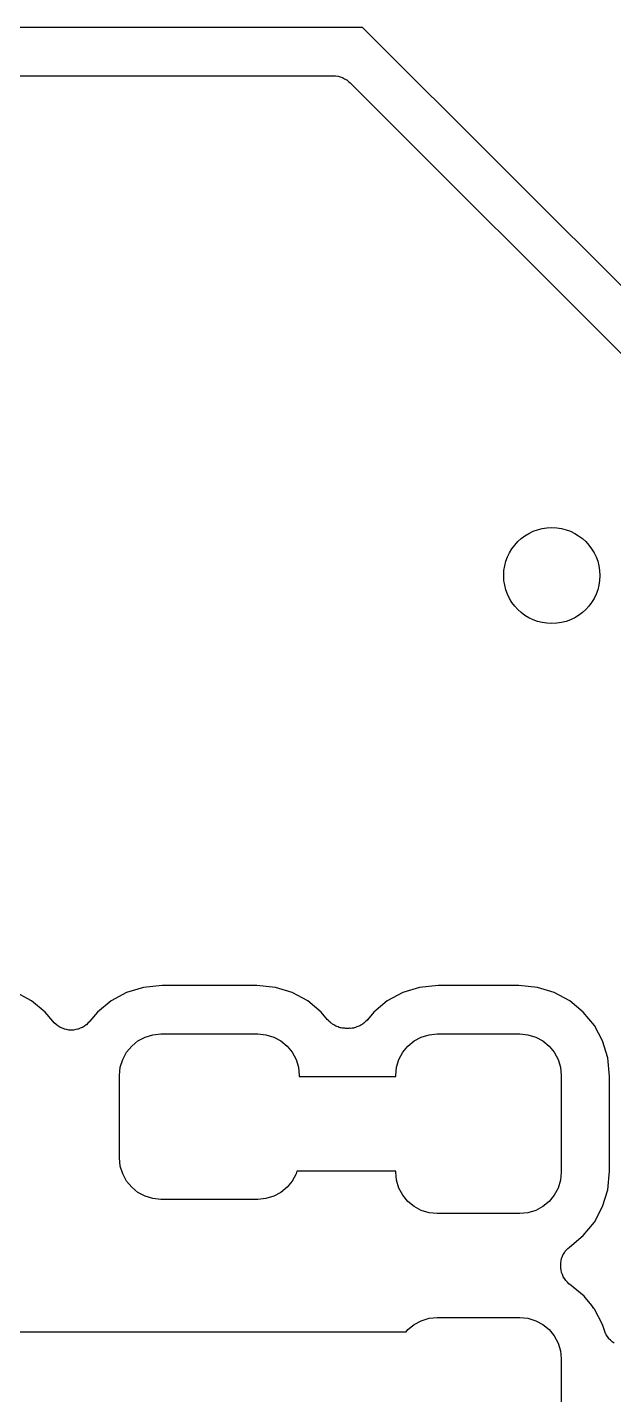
# Model space of a CAD drawing. Extents: x 150.4 to 195, y -135.4 to -96.2.
# Drawn here: x 183.83 to 186.93, y -119.23 to -112 of the extents above; entities that cross this region are included whole.
import ezdxf

# ---------------------------------------------------------------- set-up
doc = ezdxf.new("R2010")
doc.units = 0
doc.header["$MEASUREMENT"] = 0
doc.layers.add('BLACK', color=7, linetype='CONTINUOUS')

msp = doc.modelspace()

# ---------------------------------------------------------------- linework, layer by layer
at = {"layer": 'BLACK', "linetype": 'CONTINUOUS'}
for p, q in [((185.6, -112), (183.3, -112)), ((187.592, -113.992), (185.6, -112)), ((183.306, -112.256), (185.444, -112.256)), ((185.444, -112.256), (185.444, -112.256)), ((185.444, -112.256), (185.444, -112.256)), ((185.444, -112.256), (185.444, -112.256)), ((185.444, -112.256), (185.446, -112.256)), ((185.446, -112.256), (185.457, -112.257)), ((185.457, -112.257), (185.469, -112.258)), ((185.469, -112.258), (185.47, -112.259)), ((185.47, -112.259), (185.47, -112.259)), ((185.47, -112.259), (185.482, -112.262)), ((185.482, -112.262), (185.493, -112.266)), ((185.493, -112.266), (185.493, -112.266)), ((185.493, -112.266), (185.494, -112.266)), ((185.494, -112.266), (185.504, -112.272)), ((185.504, -112.272), (185.515, -112.277)), ((185.515, -112.277), (185.515, -112.278)), ((185.515, -112.278), (185.516, -112.278)), ((185.516, -112.278), (185.525, -112.286)), ((185.525, -112.286), (185.534, -112.293)), ((185.534, -112.293), (187.426, -114.185)), ((184.441, -117.079), (184.352, -117.106)), ((184.54, -117.069), (184.441, -117.079)), ((185.04, -117.069), (184.54, -117.069)), ((185.139, -117.079), (185.04, -117.069)), ((185.228, -117.106), (185.139, -117.079)), ((185.901, -117.079), (185.812, -117.106)), ((186, -117.069), (185.901, -117.079)), ((186.425, -117.069), (186, -117.069)), ((186.524, -117.079), (186.425, -117.069)), ((186.613, -117.106), (186.524, -117.079)), ((183.85, -117.15), (183.768, -117.106)), ((183.921, -117.209), (183.85, -117.15)), ((184.27, -117.15), (184.199, -117.209)), ((184.352, -117.106), (184.27, -117.15)), ((185.31, -117.15), (185.228, -117.106)), ((185.381, -117.209), (185.31, -117.15)), ((185.73, -117.15), (185.659, -117.209)), ((185.812, -117.106), (185.73, -117.15)), ((186.695, -117.15), (186.613, -117.106)), ((186.766, -117.209), (186.695, -117.15)), ((183.962, -117.258), (183.921, -117.209)), ((184.199, -117.209), (184.158, -117.258)), ((185.415, -117.25), (185.381, -117.209)), ((185.659, -117.209), (185.625, -117.25)), ((186.825, -117.28), (186.766, -117.209)), ((183.97, -117.266), (183.962, -117.258)), ((183.979, -117.275), (183.97, -117.266)), ((183.989, -117.282), (183.979, -117.275)), ((183.979, -117.275), (183.979, -117.275)), ((183.979, -117.275), (183.979, -117.275)), ((183.999, -117.289), (183.989, -117.282)), ((184, -117.289), (183.999, -117.289)), ((184.011, -117.294), (184, -117.289)), ((184, -117.289), (184, -117.289)), ((184.022, -117.298), (184.011, -117.294)), ((184.022, -117.299), (184.022, -117.298)), ((184.023, -117.299), (184.022, -117.299)), ((184.035, -117.301), (184.023, -117.299)), ((184.046, -117.304), (184.035, -117.301)), ((184.047, -117.304), (184.046, -117.304)), ((184.059, -117.304), (184.047, -117.304)), ((184.047, -117.304), (184.047, -117.304)), ((184.071, -117.304), (184.059, -117.304)), ((184.072, -117.304), (184.071, -117.304)), ((184.084, -117.301), (184.072, -117.304)), ((184.072, -117.304), (184.072, -117.304)), ((184.095, -117.299), (184.084, -117.301)), ((184.096, -117.299), (184.095, -117.299)), ((184.107, -117.294), (184.096, -117.299)), ((184.096, -117.299), (184.096, -117.299)), ((184.118, -117.29), (184.107, -117.294)), ((184.119, -117.29), (184.118, -117.29)), ((184.129, -117.283), (184.119, -117.29)), ((184.119, -117.29), (184.119, -117.29)), ((184.139, -117.277), (184.129, -117.283)), ((184.14, -117.276), (184.139, -117.277)), ((184.148, -117.268), (184.14, -117.276)), ((184.14, -117.276), (184.14, -117.276)), ((184.157, -117.259), (184.148, -117.268)), ((184.158, -117.259), (184.157, -117.259)), ((184.158, -117.258), (184.158, -117.259)), ((184.158, -117.259), (184.158, -117.259)), ((184.158, -117.259), (184.158, -117.259)), ((185.419, -117.254), (185.415, -117.25)), ((185.422, -117.258), (185.419, -117.254)), ((185.428, -117.262), (185.422, -117.258)), ((185.433, -117.267), (185.428, -117.262)), ((185.437, -117.27), (185.433, -117.267)), ((185.441, -117.274), (185.437, -117.27)), ((185.447, -117.277), (185.441, -117.274)), ((185.453, -117.281), (185.447, -117.277)), ((185.458, -117.283), (185.453, -117.281)), ((185.463, -117.286), (185.458, -117.283)), ((185.47, -117.288), (185.463, -117.286)), ((185.476, -117.29), (185.47, -117.288)), ((185.481, -117.292), (185.476, -117.29)), ((185.487, -117.293), (185.481, -117.292)), ((185.494, -117.294), (185.487, -117.293)), ((185.5, -117.295), (185.494, -117.294)), ((185.506, -117.295), (185.5, -117.295)), ((185.511, -117.296), (185.506, -117.295)), ((185.513, -117.296), (185.511, -117.296)), ((185.527, -117.296), (185.513, -117.296)), ((185.532, -117.295), (185.527, -117.296)), ((185.538, -117.296), (185.532, -117.295)), ((185.545, -117.294), (185.538, -117.296)), ((185.551, -117.294), (185.545, -117.294)), ((185.557, -117.292), (185.551, -117.294)), ((185.562, -117.291), (185.557, -117.292)), ((185.569, -117.288), (185.562, -117.291)), ((185.575, -117.286), (185.569, -117.288)), ((185.58, -117.284), (185.575, -117.286)), ((185.585, -117.282), (185.58, -117.284)), ((185.591, -117.278), (185.585, -117.282)), ((185.597, -117.275), (185.591, -117.278)), ((185.601, -117.271), (185.597, -117.275)), ((185.606, -117.268), (185.601, -117.271)), ((185.611, -117.263), (185.606, -117.268)), ((185.616, -117.259), (185.611, -117.263)), ((185.62, -117.255), (185.616, -117.259)), ((185.624, -117.251), (185.62, -117.255)), ((185.625, -117.25), (185.624, -117.251)), ((186.869, -117.362), (186.825, -117.28)), ((184.352, -117.422), (184.379, -117.389)), ((184.379, -117.389), (184.412, -117.362)), ((184.412, -117.362), (184.45, -117.342)), ((184.45, -117.342), (184.491, -117.329)), ((184.491, -117.329), (184.534, -117.325)), ((184.534, -117.325), (185.046, -117.325)), ((185.046, -117.325), (185.089, -117.329)), ((185.089, -117.329), (185.13, -117.342)), ((185.13, -117.342), (185.168, -117.362)), ((185.168, -117.362), (185.201, -117.389)), ((185.201, -117.389), (185.228, -117.422)), ((185.812, -117.422), (185.839, -117.389)), ((185.839, -117.389), (185.872, -117.362)), ((185.872, -117.362), (185.91, -117.342)), ((185.91, -117.342), (185.951, -117.329)), ((185.951, -117.329), (185.994, -117.325)), ((185.994, -117.325), (186.431, -117.325)), ((186.431, -117.325), (186.474, -117.329)), ((186.474, -117.329), (186.515, -117.342)), ((186.515, -117.342), (186.553, -117.362)), ((186.553, -117.362), (186.586, -117.389)), ((186.586, -117.389), (186.613, -117.422)), ((186.896, -117.451), (186.869, -117.362)), ((184.319, -117.501), (184.332, -117.46)), ((184.332, -117.46), (184.352, -117.422)), ((185.228, -117.422), (185.248, -117.46)), ((185.248, -117.46), (185.261, -117.501)), ((185.779, -117.501), (185.792, -117.46)), ((185.792, -117.46), (185.812, -117.422)), ((186.613, -117.422), (186.633, -117.46)), ((186.633, -117.46), (186.646, -117.501)), ((186.906, -117.55), (186.896, -117.451)), ((184.315, -117.544), (184.319, -117.501)), ((185.261, -117.501), (185.265, -117.544)), ((185.775, -117.544), (185.779, -117.501)), ((186.646, -117.501), (186.65, -117.544)), ((184.315, -117.981), (184.315, -117.544)), ((185.265, -117.544), (185.265, -117.55)), ((185.265, -117.55), (185.775, -117.55)), ((185.775, -117.55), (185.775, -117.544)), ((186.65, -117.544), (186.65, -118.056)), ((186.906, -118.05), (186.906, -117.55)), ((184.319, -118.024), (184.315, -117.981)), ((184.332, -118.065), (184.319, -118.024)), ((184.352, -118.103), (184.332, -118.065)), ((184.379, -118.136), (184.352, -118.103)), ((185.228, -118.103), (185.201, -118.136)), ((185.248, -118.065), (185.228, -118.103)), ((185.253, -118.05), (185.248, -118.065)), ((185.775, -118.05), (185.253, -118.05)), ((185.775, -118.056), (185.775, -118.05)), ((185.779, -118.099), (185.775, -118.056)), ((185.792, -118.14), (185.779, -118.099)), ((186.646, -118.099), (186.633, -118.14)), ((186.65, -118.056), (186.646, -118.099)), ((186.896, -118.149), (186.906, -118.05)), ((184.412, -118.163), (184.379, -118.136)), ((184.45, -118.183), (184.412, -118.163)), ((184.491, -118.196), (184.45, -118.183)), ((185.13, -118.183), (185.089, -118.196)), ((185.168, -118.163), (185.13, -118.183)), ((185.201, -118.136), (185.168, -118.163)), ((185.812, -118.178), (185.792, -118.14)), ((185.839, -118.211), (185.812, -118.178)), ((186.613, -118.178), (186.586, -118.211)), ((186.633, -118.14), (186.613, -118.178)), ((186.869, -118.238), (186.896, -118.149)), ((184.534, -118.2), (184.491, -118.196)), ((185.046, -118.2), (184.534, -118.2)), ((185.089, -118.196), (185.046, -118.2)), ((185.872, -118.238), (185.839, -118.211)), ((185.91, -118.258), (185.872, -118.238)), ((185.951, -118.271), (185.91, -118.258)), ((186.515, -118.258), (186.474, -118.271)), ((186.553, -118.238), (186.515, -118.258)), ((186.586, -118.211), (186.553, -118.238)), ((186.825, -118.32), (186.869, -118.238)), ((185.994, -118.275), (185.951, -118.271)), ((186.431, -118.275), (185.994, -118.275)), ((186.474, -118.271), (186.431, -118.275)), ((186.766, -118.391), (186.825, -118.32)), ((186.693, -118.452), (186.766, -118.391)), ((186.669, -118.479), (186.675, -118.469)), ((186.675, -118.469), (186.676, -118.469)), ((186.676, -118.469), (186.684, -118.46)), ((186.676, -118.469), (186.676, -118.469)), ((186.684, -118.46), (186.693, -118.452)), ((186.647, -118.536), (186.65, -118.525)), ((186.647, -118.537), (186.647, -118.536)), ((186.647, -118.549), (186.647, -118.537)), ((186.647, -118.537), (186.647, -118.537)), ((186.65, -118.525), (186.652, -118.513)), ((186.652, -118.512), (186.657, -118.501)), ((186.652, -118.513), (186.652, -118.512)), ((186.652, -118.512), (186.652, -118.512)), ((186.657, -118.501), (186.661, -118.49)), ((186.661, -118.49), (186.662, -118.49)), ((186.662, -118.489), (186.669, -118.479)), ((186.662, -118.49), (186.662, -118.489)), ((186.647, -118.561), (186.647, -118.549)), ((186.647, -118.562), (186.647, -118.561)), ((186.649, -118.574), (186.647, -118.562)), ((186.647, -118.562), (186.647, -118.562)), ((186.651, -118.585), (186.649, -118.574)), ((186.652, -118.586), (186.651, -118.585)), ((186.656, -118.597), (186.652, -118.586)), ((186.652, -118.586), (186.652, -118.586)), ((186.661, -118.608), (186.656, -118.597)), ((186.661, -118.609), (186.661, -118.608)), ((186.668, -118.619), (186.661, -118.609)), ((186.661, -118.609), (186.661, -118.609)), ((186.674, -118.629), (186.668, -118.619)), ((186.674, -118.63), (186.674, -118.629)), ((186.675, -118.63), (186.674, -118.63)), ((186.683, -118.638), (186.675, -118.63)), ((186.691, -118.647), (186.683, -118.638)), ((186.692, -118.648), (186.691, -118.647)), ((186.693, -118.648), (186.692, -118.648)), ((186.692, -118.648), (186.692, -118.648)), ((186.692, -118.648), (186.692, -118.648)), ((186.771, -118.712), (186.693, -118.648)), ((186.779, -118.721), (186.771, -118.712)), ((186.771, -118.712), (186.771, -118.712)), ((186.812, -118.761), (186.779, -118.721)), ((186.779, -118.721), (186.779, -118.721)), ((186.816, -118.767), (186.812, -118.761)), ((185.91, -118.842), (185.951, -118.829)), ((185.951, -118.829), (185.994, -118.825)), ((185.994, -118.825), (186.431, -118.825)), ((186.431, -118.825), (186.474, -118.829)), ((186.474, -118.829), (186.515, -118.842)), ((186.823, -118.777), (186.816, -118.767)), ((186.824, -118.778), (186.823, -118.777)), ((186.825, -118.78), (186.824, -118.778)), ((186.824, -118.778), (186.824, -118.778)), ((186.824, -118.778), (186.824, -118.778)), ((186.824, -118.778), (186.824, -118.778)), ((186.869, -118.862), (186.825, -118.78)), ((181.953, -118.9), (185.83, -118.9)), ((185.83, -118.9), (185.839, -118.889)), ((185.839, -118.889), (185.872, -118.862)), ((185.872, -118.862), (185.91, -118.842)), ((186.515, -118.842), (186.553, -118.862)), ((186.553, -118.862), (186.586, -118.889)), ((186.586, -118.889), (186.613, -118.922)), ((186.878, -118.893), (186.869, -118.862)), ((186.883, -118.904), (186.878, -118.893)), ((186.888, -118.916), (186.883, -118.904)), ((186.613, -118.922), (186.633, -118.96)), ((186.633, -118.96), (186.646, -119.001)), ((186.895, -118.926), (186.888, -118.916)), ((186.888, -118.916), (186.888, -118.916)), ((186.888, -118.916), (186.888, -118.916)), ((186.901, -118.936), (186.895, -118.926)), ((186.902, -118.936), (186.901, -118.936)), ((186.902, -118.937), (186.902, -118.936)), ((186.91, -118.945), (186.902, -118.937)), ((186.919, -118.954), (186.91, -118.945)), ((186.929, -118.961), (186.919, -118.954)), ((186.919, -118.954), (186.919, -118.954)), ((186.919, -118.954), (186.919, -118.954)), ((186.646, -119.001), (186.65, -119.044)), ((186.65, -119.044), (186.65, -119.556))]:
    msp.add_line(p, q, dxfattribs=at)
at = {"layer": 'BLACK'}
msp.add_circle((186.6, -114.9), 0.254, dxfattribs=at)

doc.saveas('drawing.dxf')
